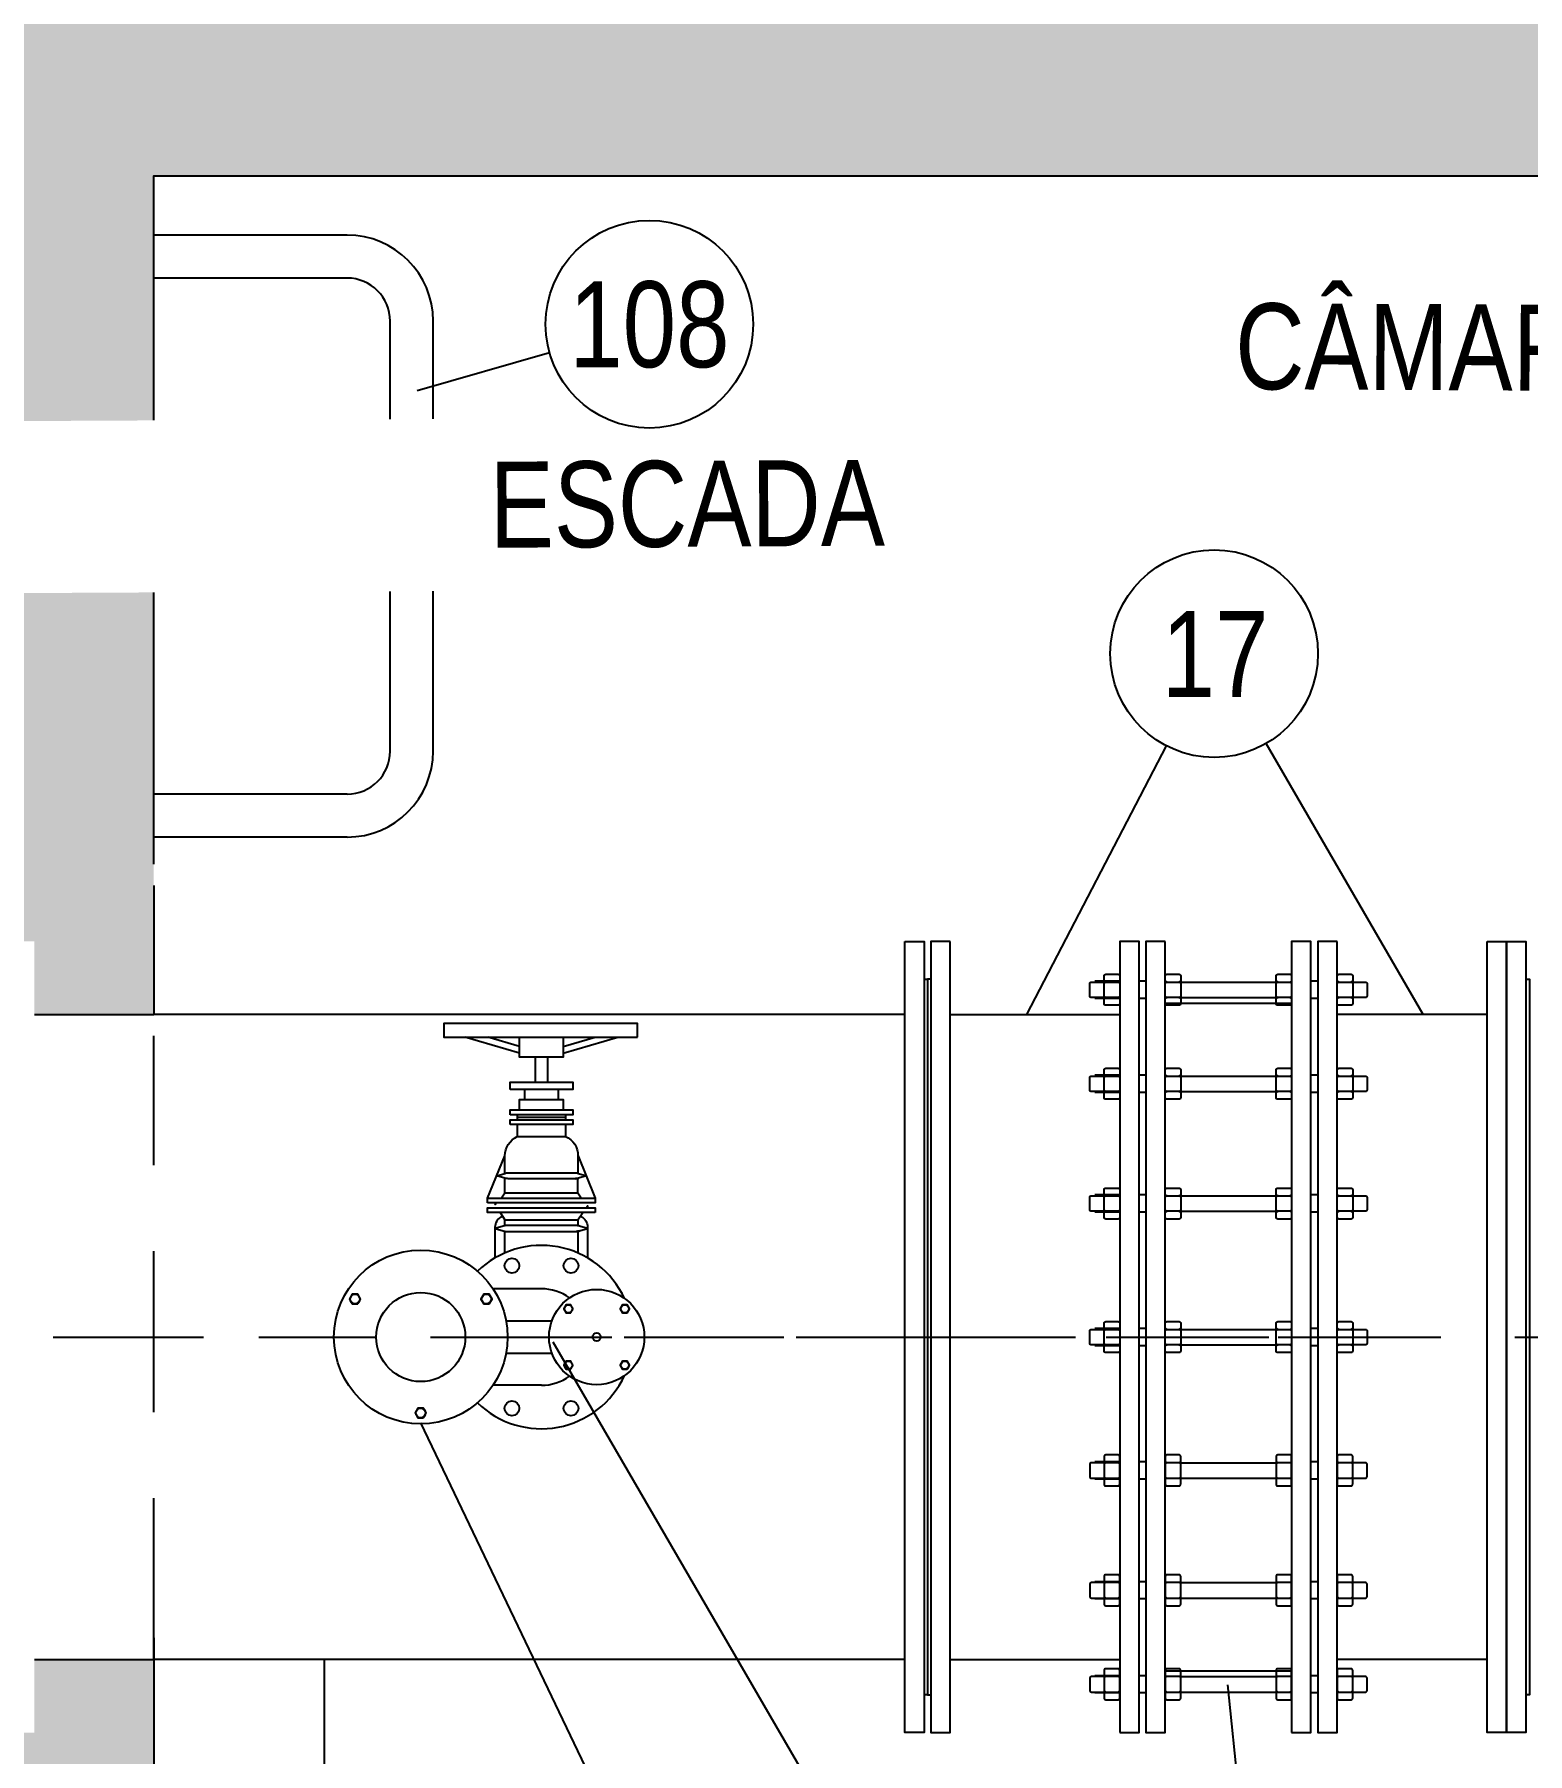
# Model space of a CAD drawing. Header units: feet. Extents: x 0 to 285190, y 0 to 9111369.
# Drawn here: x 285106.299 to 285108.036, y 9111359.68 to 9111361.679 of the extents above; entities that cross this region are included whole.
import ezdxf
from ezdxf.enums import TextEntityAlignment as Align

# ---------------------------------------------------------------- set-up
doc = ezdxf.new("R2010")
doc.units = ezdxf.units.FT
doc.header["$MEASUREMENT"] = 0
doc.linetypes.add('DASHDOT', pattern=[1, 0.5, -0.25, 0, -0.25])
doc.linetypes.add('HIDDEN', pattern=[0.375, 0.25, -0.125])
for name, color, linetype in [('01', 1, 'CONTINUOUS'), ('EIXO', 1, 'DASHDOT'), ('FLANGES', 7, 'CONTINUOUS'), ('H-SA-CONTORNO', 2, 'CONTINUOUS'), ('H-SA-EIXOS', 1, 'DASHDOT'), ('H-SA-ESTRUTURA (CORTE)', 5, 'CONTINUOUS'), ('H-SA-HTC CONCRETO', 253, 'CONTINUOUS'), ('H-SA-TEXTO', 2, 'CONTINUOUS'), ('INDIC', 2, 'CONTINUOUS'), ('Top View-Ferro Fundido - JGS - K7(Esgoto)', 7, 'CONTINUOUS')]:
    doc.layers.add(name, color=color, linetype=linetype)
doc.styles.add('EGC_Arial_2.0mm', font='arial.ttf', dxfattribs={"width": 0.8, "height": 2})

msp = doc.modelspace()

# ---------------------------------------------------------------- hatches: boundary and pattern name
at = {"layer": 'H-SA-HTC CONCRETO'}
h = msp.add_hatch(color=256, dxfattribs=at)
h.dxf.hatch_style = 1
h.paths.add_polyline_path([(285110.2377, 9111360.5393), (285110.0989, 9111360.5393), (285110.0989, 9111360.6243), (285110.0764, 9111360.6243), (285110.0764, 9111360.5393), (285109.9377, 9111360.5393), (285109.9377, 9111361.5143), (285109.0877, 9111361.5143), (285106.4377, 9111361.5143), (285106.4377, 9111360.7143), (285106.4377, 9111360.5393), (285106.2989, 9111360.5393), (285106.2989, 9111360.6243), (285106.2764, 9111360.6243), (285106.2764, 9111360.5393), (285106.1377, 9111360.5393), (285106.1377, 9111361.4143), (285106.0377, 9111361.5143), (285102.2877, 9111361.5143), (285101.9377, 9111361.1643), (285101.2377, 9111361.1643), (285101.2377, 9111362.1643), (285101.9377, 9111362.1643), (285102.2877, 9111361.8143), (285103.2877, 9111361.8143), (285103.2877, 9111361.8125), (285104.0923, 9111361.8125), (285106.0377, 9111361.8143), (285106.1377, 9111361.9143), (285106.1377, 9111362.8392), (285106.2764, 9111362.8392), (285106.2764, 9111362.7542), (285106.2989, 9111362.7542), (285106.2989, 9111362.8392), (285106.4377, 9111362.8392), (285106.4377, 9111361.8143), (285107.2877, 9111361.8143), (285109.0877, 9111361.8143), (285109.9377, 9111361.8143), (285109.9377, 9111362.8392), (285110.0764, 9111362.8392), (285110.0764, 9111362.7542), (285110.0989, 9111362.7542), (285110.0989, 9111362.8392), (285110.2377, 9111362.8392)])
h.paths.add_polyline_path([(285106.2585, 9111358.5143), (285101.2377, 9111358.5143), (285101.2377, 9111359.1643), (285101.9377, 9111359.1643), (285102.2877, 9111358.8143), (285106.0377, 9111358.8143), (285106.1012, 9111358.8778)])
h.paths.add_polyline_path([(285110.2377, 9111358.5143), (285106.2585, 9111358.5143), (285106.1012, 9111358.8778), (285106.1377, 9111358.9143), (285106.1377, 9111359.7893), (285106.2764, 9111359.7893), (285106.2764, 9111359.7043), (285106.2989, 9111359.7043), (285106.2989, 9111359.7893), (285106.4377, 9111359.7893), (285106.4377, 9111358.8143), (285107.2877, 9111358.8143), (285109.0877, 9111358.8143), (285109.9377, 9111358.8143), (285109.9377, 9111359.7893), (285110.0764, 9111359.7893), (285110.0764, 9111359.7043), (285110.0989, 9111359.7043), (285110.0989, 9111359.7893), (285110.2377, 9111359.7893)])
h.paths.add_polyline_path([(285110.2377, 9111363.5892), (285110.0989, 9111363.5892), (285110.0989, 9111363.6742), (285110.0764, 9111363.6742), (285110.0764, 9111363.5892), (285109.9377, 9111363.5892), (285109.9377, 9111364.5143), (285109.0877, 9111364.5143), (285106.4377, 9111364.5143), (285106.4377, 9111363.5892), (285106.2989, 9111363.5892), (285106.2989, 9111363.6742), (285106.2764, 9111363.6742), (285106.2764, 9111363.5892), (285106.1377, 9111363.5892), (285106.1377, 9111364.4143), (285106.0377, 9111364.5143), (285102.2877, 9111364.5143), (285101.9377, 9111364.1643), (285101.2377, 9111364.1643), (285101.2377, 9111365.1143), (285101.9377, 9111365.1143), (285102.2377, 9111364.8143), (285103.2877, 9111364.8143), (285103.2877, 9111364.8125), (285104.0923, 9111364.8125), (285106.0377, 9111364.8143), (285106.1377, 9111364.9143), (285106.1377, 9111365.5393), (285106.2764, 9111365.5393), (285106.2764, 9111365.4543), (285106.2989, 9111365.4543), (285106.2989, 9111365.5393), (285106.4377, 9111365.5393), (285106.4377, 9111364.8143), (285107.2877, 9111364.8143), (285109.0877, 9111364.8143), (285109.9377, 9111364.8143), (285109.9377, 9111365.5393), (285110.0764, 9111365.5393), (285110.0764, 9111365.4543), (285110.0989, 9111365.4543), (285110.0989, 9111365.5393), (285110.2377, 9111365.5393)])
h.paths.add_polyline_path([(285110.2377, 9111365.9893), (285110.0989, 9111365.9893), (285110.0989, 9111366.0743), (285110.0764, 9111366.0743), (285110.0764, 9111365.9893), (285109.9377, 9111365.9893), (285109.9377, 9111366.9143), (285109.0877, 9111366.9143), (285106.4377, 9111366.9143), (285106.4377, 9111365.9893), (285106.4377, 9111365.9893), (285106.2989, 9111365.9893), (285106.2989, 9111366.0745), (285106.2764, 9111366.0745), (285106.2764, 9111365.9893), (285106.1377, 9111365.9893), (285106.1377, 9111366.8143), (285106.0377, 9111366.9143), (285105.9394, 9111366.9143), (285106.0074, 9111367.2143), (285110.2377, 9111367.2143)])
h.paths.add_polyline_path([(285105.9394, 9111366.9143), (285102.2377, 9111366.9143), (285101.9377, 9111366.6143), (285100.9377, 9111366.6143), (285100.9377, 9111366.8143), (285100.7377, 9111366.8143), (285100.7377, 9111366.6643), (285100.6277, 9111366.6643), (285100.6277, 9111366.8143), (285100.4277, 9111366.8143), (285100.4277, 9111366.6143), (285099.7277, 9111366.6143), (285099.7277, 9111367.2143), (285106.0074, 9111367.2143)])
edge = h.paths.add_edge_path()
edge.add_line((285101.2377, 9111361.1643), (285100.9377, 9111361.1643))
edge.add_line((285100.9377, 9111361.1643), (285100.9377, 9111361.3643))
edge.add_line((285100.9377, 9111361.3643), (285100.7377, 9111361.3643))
edge.add_line((285100.7377, 9111361.3643), (285100.7377, 9111361.2143))
edge.add_line((285100.7377, 9111361.2143), (285100.6277, 9111361.2143))
edge.add_line((285100.6277, 9111361.2143), (285100.6277, 9111361.3643))
edge.add_line((285100.6277, 9111361.3643), (285100.4277, 9111361.3643))
edge.add_line((285100.4277, 9111361.3643), (285100.4277, 9111361.2143))
edge.add_line((285100.4277, 9111361.2143), (285099.3277, 9111361.2143))
edge.add_line((285099.3277, 9111361.2143), (285099.0877, 9111361.2143))
edge.add_arc((285099.0877, 9111361.3643), 0.15, 180, 270, ccw=False)
edge.add_line((285098.9377, 9111361.3643), (285098.9377, 9111361.5643))
edge.add_line((285098.9377, 9111361.5643), (285098.9377, 9111361.9643))
edge.add_arc((285099.0877, 9111361.9643), 0.15, 90, 180, ccw=False)
edge.add_line((285099.0877, 9111362.1143), (285099.3277, 9111362.1143))
edge.add_line((285099.3277, 9111362.1143), (285100.4277, 9111362.1143))
edge.add_line((285100.4277, 9111362.1143), (285100.4277, 9111361.9643))
edge.add_line((285100.4277, 9111361.9643), (285100.6277, 9111361.9643))
edge.add_line((285100.6277, 9111361.9643), (285100.6277, 9111362.1143))
edge.add_line((285100.6277, 9111362.1143), (285100.7377, 9111362.1143))
edge.add_line((285100.7377, 9111362.1143), (285100.7377, 9111361.9643))
edge.add_line((285100.7377, 9111361.9643), (285100.9377, 9111361.9643))
edge.add_line((285100.9377, 9111361.9643), (285100.9377, 9111362.1643))
edge.add_line((285100.9377, 9111362.1643), (285101.2377, 9111362.1643))
edge.add_line((285101.2377, 9111362.1643), (285101.2377, 9111361.1643))
h.paths.add_polyline_path([(285101.2377, 9111358.5143), (285100.7761, 9111358.5143), (285100.8174, 9111358.9643), (285100.9377, 9111358.9643), (285100.9377, 9111359.1643), (285101.2377, 9111359.1643)])
h.paths.add_polyline_path([(285100.7761, 9111358.5143), (285100.5202, 9111358.5143), (285100.5535, 9111358.9643), (285100.6277, 9111358.9643), (285100.6277, 9111359.1143), (285100.7377, 9111359.1143), (285100.7377, 9111358.9643), (285100.8174, 9111358.9643)])
h.paths.add_polyline_path([(285100.5202, 9111358.5143), (285096.4377, 9111358.5143), (285091.9781, 9111358.5143), (285097.9518, 9111358.8143), (285098.3018, 9111359.1643), (285099.3277, 9111359.1643), (285100.4277, 9111359.1643), (285100.4277, 9111359.0143), (285100.4277, 9111358.9643), (285100.5535, 9111358.9643)])
edge = h.paths.add_edge_path()
edge.add_line((285100.7377, 9111364.2143), (285100.6277, 9111364.2143))
edge.add_line((285100.6277, 9111364.2143), (285100.6277, 9111364.3643))
edge.add_line((285100.6277, 9111364.3643), (285100.4277, 9111364.3643))
edge.add_line((285100.4277, 9111364.3643), (285100.4277, 9111364.2143))
edge.add_line((285100.4277, 9111364.2143), (285099.3277, 9111364.2143))
edge.add_line((285099.3277, 9111364.2143), (285099.0877, 9111364.2143))
edge.add_arc((285099.0877, 9111364.3643), 0.15, 180, 270, ccw=False)
edge.add_line((285098.9377, 9111364.3643), (285098.9377, 9111364.5643))
edge.add_line((285098.9377, 9111364.5643), (285098.9377, 9111364.6643))
edge.add_line((285098.9377, 9111364.6643), (285098.9377, 9111364.9143))
edge.add_arc((285099.0877, 9111364.9143), 0.15, 90, 180, ccw=False)
edge.add_line((285099.0877, 9111365.0643), (285099.3277, 9111365.0643))
edge.add_line((285099.3277, 9111365.0643), (285100.4277, 9111365.0643))
edge.add_line((285100.4277, 9111365.0643), (285100.4277, 9111364.9143))
edge.add_line((285100.4277, 9111364.9143), (285100.6277, 9111364.9143))
edge.add_line((285100.6277, 9111364.9143), (285100.6277, 9111365.0643))
edge.add_line((285100.6277, 9111365.0643), (285100.7377, 9111365.0643))
edge.add_line((285100.7377, 9111365.0643), (285100.7377, 9111364.9143))
edge.add_line((285100.7377, 9111364.9143), (285100.9377, 9111364.9143))
edge.add_line((285100.9377, 9111364.9143), (285100.9377, 9111365.1143))
edge.add_line((285100.9377, 9111365.1143), (285101.2377, 9111365.1143))
edge.add_line((285101.2377, 9111365.1143), (285101.2377, 9111364.1643))
edge.add_line((285101.2377, 9111364.1643), (285100.9377, 9111364.1643))
edge.add_line((285100.9377, 9111364.1643), (285100.9377, 9111364.3643))
edge.add_line((285100.9377, 9111364.3643), (285100.7377, 9111364.3643))
edge.add_line((285100.7377, 9111364.3643), (285100.7377, 9111364.2143))

# ---------------------------------------------------------------- linework, layer by layer
at = {"layer": '01', "color": 1}
for p, q in [((285106.8633, 9111360.4943), (285106.7996, 9111360.5131)), ((285106.8633, 9111360.5021), (285106.8262, 9111360.5131)), ((285106.8689, 9111360.4523), (285106.8689, 9111360.4403)), ((285106.8886, 9111360.2204), (285106.8322, 9111360.2204)), ((285106.8886, 9111360.1082), (285106.8322, 9111360.1082))]:
    msp.add_line(p, q, dxfattribs=at)
at = {"layer": '01', "color": 1, "ltscale": 0.2}
for p, q in [((285106.9139, 9111360.5021), (285106.9511, 9111360.5131)), ((285106.9139, 9111360.4943), (285106.9777, 9111360.5131)), ((285106.8813, 9111360.4899), (285106.8813, 9111360.4607)), ((285106.8959, 9111360.4899), (285106.8959, 9111360.4607)), ((285106.9083, 9111360.4523), (285106.9083, 9111360.4403)), ((285106.8605, 9111360.4227), (285106.8605, 9111360.417)), ((285106.8605, 9111360.4199), (285106.9167, 9111360.4199)), ((285106.8605, 9111360.4114), (285106.8605, 9111360.3974)), ((285106.9167, 9111360.4227), (285106.9167, 9111360.417)), ((285106.9167, 9111360.4114), (285106.9167, 9111360.3974)), ((285106.8259, 9111360.3259), (285106.8462, 9111360.3749)), ((285106.9311, 9111360.3758), (285106.9513, 9111360.3259)), ((285106.8462, 9111360.3315), (285106.8462, 9111360.3489)), ((285106.9311, 9111360.3315), (285106.9311, 9111360.3489)), ((285106.8427, 9111360.3045), (285106.8433, 9111360.3048)), ((285106.8462, 9111360.2937), (285106.8462, 9111360.3006)), ((285106.9311, 9111360.3006), (285106.9311, 9111360.2937)), ((285106.9339, 9111360.3048), (285106.9346, 9111360.3045)), ((285106.8475, 9111360.183), (285106.9007, 9111360.183)), ((285106.8475, 9111360.1456), (285106.9007, 9111360.1456))]:
    msp.add_line(p, q, dxfattribs=at)
for points in [[(285107.0002, 9111360.5131), (285107.0002, 9111360.5288), (285106.7752, 9111360.5288), (285106.7752, 9111360.5131)], [(285106.8521, 9111360.4523), (285106.8521, 9111360.4607), (285106.9252, 9111360.4607), (285106.9252, 9111360.4523)], [(285106.8521, 9111360.4227), (285106.8521, 9111360.4283), (285106.9252, 9111360.4283), (285106.9252, 9111360.4227)], [(285106.8521, 9111360.4114), (285106.8521, 9111360.417), (285106.9252, 9111360.417), (285106.9252, 9111360.4114)], [(285106.8259, 9111360.3203), (285106.8259, 9111360.3259), (285106.9513, 9111360.3259), (285106.9513, 9111360.3203)], [(285106.9513, 9111360.309), (285106.8259, 9111360.309), (285106.8259, 9111360.3147), (285106.9513, 9111360.3147)]]:
    msp.add_lwpolyline(points, close=True, dxfattribs=at)
for points in [[(285106.9139, 9111360.5131), (285106.9139, 9111360.4899), (285106.8633, 9111360.4899), (285106.8633, 9111360.5131)], [(285106.8633, 9111360.4283), (285106.8633, 9111360.4403), (285106.9139, 9111360.4403), (285106.9139, 9111360.4283)], [(285106.9348, 9111360.3259), (285106.9311, 9111360.3315), (285106.8462, 9111360.3315), (285106.8424, 9111360.3259)], [(285106.8405, 9111360.309), (285106.8462, 9111360.3006), (285106.9311, 9111360.3006), (285106.9367, 9111360.309)], [(285106.8462, 9111360.2621), (285106.8462, 9111360.2873)], [(285106.9311, 9111360.2873), (285106.9311, 9111360.2621)]]:
    msp.add_lwpolyline(points, dxfattribs=at)
for points in [[(285106.8462, 9111360.3547), (285106.8462, 9111360.3749, -0.292862), (285106.8605, 9111360.3974), (285106.9167, 9111360.3974, -0.313643), (285106.9311, 9111360.3749), (285106.9311, 9111360.3547)], [(285106.9275, 9111360.3484), (285106.8499, 9111360.3484, -0.072993), (285106.8459, 9111360.349), (285106.8366, 9111360.3518), (285106.8459, 9111360.3546, -0.072993), (285106.8499, 9111360.3552), (285106.9275, 9111360.3552, -0.072993), (285106.9316, 9111360.3546), (285106.9409, 9111360.3518), (285106.9316, 9111360.349, -0.072993), (285106.9275, 9111360.3484, 0.072993), (285106.9316, 9111360.349)], [(285106.8349, 9111360.2564), (285106.8349, 9111360.2919, -0.284079), (285106.8427, 9111360.3045)], [(285106.9331, 9111360.2877), (285106.9423, 9111360.2905), (285106.9331, 9111360.2933, 0.072993), (285106.929, 9111360.2939), (285106.8482, 9111360.2939, 0.072993), (285106.8442, 9111360.2933), (285106.8349, 9111360.2905), (285106.8442, 9111360.2877, 0.072993), (285106.8482, 9111360.2871), (285106.929, 9111360.2871, 0.072993), (285106.9331, 9111360.2877, -0.072993), (285106.929, 9111360.2871)], [(285106.9346, 9111360.3045, -0.284079), (285106.9423, 9111360.2919), (285106.9423, 9111360.2564)]]:
    msp.add_lwpolyline(points, format="xyb", dxfattribs=at)
at = {"layer": '01', "color": 1}
for points in [[(285106.8279, 9111360.2028), (285106.8312, 9111360.2084), (285106.8279, 9111360.214), (285106.8215, 9111360.214), (285106.8182, 9111360.2084), (285106.8215, 9111360.2028)], [(285106.9227, 9111360.1925), (285106.9253, 9111360.1971), (285106.9227, 9111360.2018), (285106.9174, 9111360.2018), (285106.9147, 9111360.1971), (285106.9174, 9111360.1925)], [(285106.9884, 9111360.1925), (285106.991, 9111360.1971), (285106.9884, 9111360.2018), (285106.983, 9111360.2018), (285106.9804, 9111360.1971), (285106.983, 9111360.1925)], [(285106.9227, 9111360.1268), (285106.9253, 9111360.1315), (285106.9227, 9111360.1361), (285106.9174, 9111360.1361), (285106.9147, 9111360.1315), (285106.9174, 9111360.1268)], [(285106.9884, 9111360.1268), (285106.991, 9111360.1315), (285106.9884, 9111360.1361), (285106.983, 9111360.1361), (285106.9804, 9111360.1315), (285106.983, 9111360.1268)], [(285106.7515, 9111360.0704), (285106.7547, 9111360.076), (285106.7515, 9111360.0817), (285106.745, 9111360.0817), (285106.7418, 9111360.076), (285106.745, 9111360.0704)]]:
    msp.add_lwpolyline(points, close=True, dxfattribs=at)
for centre, radius in [((285106.8543, 9111360.2472), 0.0086), ((285106.923, 9111360.2472), 0.0086), ((285106.8247, 9111360.2084), 0.00561), ((285106.92, 9111360.1971), 0.00461), ((285106.9857, 9111360.1971), 0.00461), ((285106.9529, 9111360.1643), 0.00489), ((285106.92, 9111360.1315), 0.00461), ((285106.9857, 9111360.1315), 0.00461), ((285106.8543, 9111360.0814), 0.0086), ((285106.923, 9111360.0814), 0.0086), ((285106.7483, 9111360.076), 0.00561)]:
    msp.add_circle(centre, radius, dxfattribs=at)
for centre, radius, start, end in [((285106.8405, 9111360.3175), 0.00562, 150, 210), ((285106.8886, 9111360.1643), 0.0561, 54.2977, 90), ((285106.8886, 9111360.1643), 0.1066, 225.7973, 335.1096), ((285106.8886, 9111360.1643), 0.0561, 270, 305.7023)]:
    msp.add_arc(centre, radius, start, end, dxfattribs=at)
at = {"layer": '01', "color": 1, "ltscale": 0.2}
for centre, radius, start, end in [((285106.9367, 9111360.3175), 0.00562, 330, 30), ((285106.8886, 9111360.1643), 0.1066, 24.8904, 134.2027)]:
    msp.add_arc(centre, radius, start, end, dxfattribs=at)
at = {"layer": 'EIXO', "ltscale": 0.35}
msp.add_line((285104.4206, 9111360.1643), (285115.0913, 9111360.1639), dxfattribs=at)
at = {"layer": 'FLANGES', "color": 2}
for centre, radius in [((285106.7483, 9111360.1643), 0.101), ((285106.7483, 9111360.1643), 0.0518), ((285106.9529, 9111360.1643), 0.0554)]:
    msp.add_circle(centre, radius, dxfattribs=at)
at = {"layer": 'H-SA-CONTORNO', "color": 1, "linetype": 'HIDDEN', "ltscale": 0.75}
msp.add_line((285106.4377, 9111359.7893), (285106.4377, 9111360.5144), dxfattribs=at)
at = {"layer": 'H-SA-EIXOS', "ltscale": 0.25}
msp.add_lwpolyline([(285083.4939, 9111362.5819), (285097.4098, 9111362.5819), (285097.4098, 9111360.1643), (285115.0941, 9111360.1639)], dxfattribs=at)
at = {"layer": 'H-SA-ESTRUTURA (CORTE)'}
for p, q in [((285106.4377, 9111360.6892), (285106.4377, 9111360.5393)), ((285106.4377, 9111359.8144), (285106.4377, 9111358.8143))]:
    msp.add_line(p, q, dxfattribs=at)
msp.add_lwpolyline([(285106.4377, 9111360.7143), (285106.4377, 9111361.5143), (285109.0877, 9111361.5143)], dxfattribs=at)
at = {"layer": 'INDIC', "color": 1, "linetype": 'Continuous'}
for p, q in [((285106.8981, 9111361.3086), (285106.744, 9111361.2645)), ((285107.6153, 9111360.8518), (285107.4527, 9111360.5393)), ((285107.914, 9111360.5393), (285107.7315, 9111360.8544)), ((285107.2547, 9111359.5517), (285106.9022, 9111360.1583)), ((285106.9443, 9111359.6555), (285106.7483, 9111360.0646)), ((285106.6363, 9111359.4), (285106.6363, 9111359.7893)), ((285107.7165, 9111359.4788), (285107.6868, 9111359.7599))]:
    msp.add_line(p, q, dxfattribs=at)
at = {"layer": 'Top View-Ferro Fundido - JGS - K7(Esgoto)', "color": 1, "linetype": 'ByBlock', "lineweight": -2}
for p, q in [((285106.6627, 9111361.4456), (285106.4377, 9111361.4456)), ((285106.6627, 9111361.3956), (285106.4377, 9111361.3956)), ((285106.7127, 9111360.8456), (285106.7127, 9111361.3456)), ((285106.7627, 9111360.8456), (285106.7627, 9111361.3456)), ((285106.6627, 9111360.7956), (285106.4377, 9111360.7956)), ((285106.6627, 9111360.7456), (285106.4377, 9111360.7456)), ((285107.5612, 9111360.5781), (285107.5322, 9111360.5781)), ((285107.545, 9111360.5771), (285107.5594, 9111360.5771)), ((285107.5917, 9111360.5781), (285107.5837, 9111360.5781)), ((285107.616, 9111360.5771), (285107.6304, 9111360.5771)), ((285107.6322, 9111360.5771), (285107.7432, 9111360.5771)), ((285107.745, 9111360.5771), (285107.7594, 9111360.5771)), ((285107.7917, 9111360.5781), (285107.7837, 9111360.5781)), ((285107.816, 9111360.5771), (285107.8304, 9111360.5771)), ((285107.5612, 9111360.5581), (285107.5322, 9111360.5581)), ((285107.5594, 9111360.5591), (285107.545, 9111360.5591)), ((285107.5917, 9111360.5581), (285107.5837, 9111360.5581)), ((285107.6142, 9111360.5524), (285107.7612, 9111360.5524)), ((285107.6304, 9111360.5591), (285107.616, 9111360.5591)), ((285107.6322, 9111360.5591), (285107.7432, 9111360.5591)), ((285107.7594, 9111360.5591), (285107.745, 9111360.5591)), ((285107.7917, 9111360.5581), (285107.7837, 9111360.5581)), ((285107.8304, 9111360.5591), (285107.816, 9111360.5591)), ((285106.2989, 9111360.5393), (285106.4377, 9111360.5393)), ((285106.9252, 9111360.5393), (285106.4377, 9111360.5393)), ((285107.3112, 9111360.5393), (285106.9252, 9111360.5393)), ((285107.3642, 9111360.5393), (285107.5612, 9111360.5393)), ((285107.9887, 9111360.5393), (285107.8142, 9111360.5393)), ((285107.5612, 9111360.4688), (285107.5322, 9111360.4688)), ((285107.545, 9111360.4678), (285107.5594, 9111360.4678)), ((285107.5917, 9111360.4688), (285107.5837, 9111360.4688)), ((285107.616, 9111360.4678), (285107.6304, 9111360.4678)), ((285107.6322, 9111360.4678), (285107.7432, 9111360.4678)), ((285107.745, 9111360.4678), (285107.7594, 9111360.4678)), ((285107.7917, 9111360.4688), (285107.7837, 9111360.4688)), ((285107.816, 9111360.4678), (285107.8304, 9111360.4678)), ((285107.5612, 9111360.4488), (285107.5322, 9111360.4488)), ((285107.5594, 9111360.4498), (285107.545, 9111360.4498)), ((285107.5917, 9111360.4488), (285107.5837, 9111360.4488)), ((285107.6304, 9111360.4498), (285107.616, 9111360.4498)), ((285107.6322, 9111360.4498), (285107.7432, 9111360.4498)), ((285107.7594, 9111360.4498), (285107.745, 9111360.4498)), ((285107.7917, 9111360.4488), (285107.7837, 9111360.4488)), ((285107.8304, 9111360.4498), (285107.816, 9111360.4498)), ((285107.5612, 9111360.3295), (285107.5322, 9111360.3295)), ((285107.545, 9111360.3285), (285107.5594, 9111360.3285)), ((285107.5917, 9111360.3295), (285107.5837, 9111360.3295)), ((285107.616, 9111360.3285), (285107.6304, 9111360.3285)), ((285107.6322, 9111360.3285), (285107.7432, 9111360.3285)), ((285107.745, 9111360.3285), (285107.7594, 9111360.3285)), ((285107.7917, 9111360.3295), (285107.7837, 9111360.3295)), ((285107.816, 9111360.3285), (285107.8304, 9111360.3285)), ((285107.5612, 9111360.3095), (285107.5322, 9111360.3095)), ((285107.5594, 9111360.3105), (285107.545, 9111360.3105)), ((285107.5917, 9111360.3095), (285107.5837, 9111360.3095)), ((285107.6304, 9111360.3105), (285107.616, 9111360.3105)), ((285107.6322, 9111360.3105), (285107.7432, 9111360.3105)), ((285107.7594, 9111360.3105), (285107.745, 9111360.3105)), ((285107.7917, 9111360.3095), (285107.7837, 9111360.3095)), ((285107.8304, 9111360.3105), (285107.816, 9111360.3105)), ((285107.5612, 9111360.1742), (285107.5322, 9111360.1742)), ((285107.545, 9111360.1732), (285107.5594, 9111360.1732)), ((285107.5917, 9111360.1742), (285107.5837, 9111360.1742)), ((285107.616, 9111360.1732), (285107.6304, 9111360.1732)), ((285107.6322, 9111360.1732), (285107.7432, 9111360.1732)), ((285107.745, 9111360.1732), (285107.7594, 9111360.1732)), ((285107.7917, 9111360.1742), (285107.7837, 9111360.1742)), ((285107.816, 9111360.1732), (285107.8304, 9111360.1732)), ((285107.5612, 9111360.1542), (285107.5322, 9111360.1542)), ((285107.5594, 9111360.1552), (285107.545, 9111360.1552)), ((285107.5917, 9111360.1542), (285107.5837, 9111360.1542)), ((285107.6304, 9111360.1552), (285107.616, 9111360.1552)), ((285107.6322, 9111360.1552), (285107.7432, 9111360.1552)), ((285107.7594, 9111360.1552), (285107.745, 9111360.1552)), ((285107.7917, 9111360.1542), (285107.7837, 9111360.1542)), ((285107.8304, 9111360.1552), (285107.816, 9111360.1552)), ((285107.5612, 9111360.0192), (285107.5322, 9111360.0192)), ((285107.5594, 9111360.0182), (285107.545, 9111360.0182)), ((285107.5917, 9111360.0192), (285107.5837, 9111360.0192)), ((285107.6304, 9111360.0182), (285107.616, 9111360.0182)), ((285107.6322, 9111360.0182), (285107.7432, 9111360.0182)), ((285107.7594, 9111360.0182), (285107.745, 9111360.0182)), ((285107.7917, 9111360.0192), (285107.7837, 9111360.0192)), ((285107.8304, 9111360.0182), (285107.816, 9111360.0182)), ((285107.5612, 9111359.9992), (285107.5322, 9111359.9992)), ((285107.545, 9111360.0002), (285107.5594, 9111360.0002)), ((285107.5917, 9111359.9992), (285107.5837, 9111359.9992)), ((285107.616, 9111360.0002), (285107.6304, 9111360.0002)), ((285107.6322, 9111360.0002), (285107.7432, 9111360.0002)), ((285107.745, 9111360.0002), (285107.7594, 9111360.0002)), ((285107.7917, 9111359.9992), (285107.7837, 9111359.9992)), ((285107.816, 9111360.0002), (285107.8304, 9111360.0002)), ((285107.5612, 9111359.8798), (285107.5322, 9111359.8798)), ((285107.5594, 9111359.8788), (285107.545, 9111359.8788)), ((285107.5917, 9111359.8798), (285107.5837, 9111359.8798)), ((285107.6304, 9111359.8788), (285107.616, 9111359.8788)), ((285107.6322, 9111359.8788), (285107.7432, 9111359.8788)), ((285107.7594, 9111359.8788), (285107.745, 9111359.8788)), ((285107.7917, 9111359.8798), (285107.7837, 9111359.8798)), ((285107.8304, 9111359.8788), (285107.816, 9111359.8788)), ((285107.5612, 9111359.8598), (285107.5322, 9111359.8598)), ((285107.545, 9111359.8608), (285107.5594, 9111359.8608)), ((285107.5917, 9111359.8598), (285107.5837, 9111359.8598)), ((285107.616, 9111359.8608), (285107.6304, 9111359.8608)), ((285107.6322, 9111359.8608), (285107.7432, 9111359.8608)), ((285107.745, 9111359.8608), (285107.7594, 9111359.8608)), ((285107.7917, 9111359.8598), (285107.7837, 9111359.8598)), ((285107.816, 9111359.8608), (285107.8304, 9111359.8608)), ((285106.2989, 9111359.7893), (285106.4377, 9111359.7893)), ((285107.3112, 9111359.7893), (285106.4377, 9111359.7893)), ((285107.3642, 9111359.7893), (285107.5612, 9111359.7893)), ((285107.9887, 9111359.7893), (285107.8142, 9111359.7893)), ((285107.5612, 9111359.7705), (285107.5322, 9111359.7705)), ((285107.5594, 9111359.7695), (285107.545, 9111359.7695)), ((285107.5917, 9111359.7705), (285107.5837, 9111359.7705)), ((285107.6142, 9111359.7762), (285107.7612, 9111359.7762)), ((285107.6304, 9111359.7695), (285107.616, 9111359.7695)), ((285107.6322, 9111359.7695), (285107.7432, 9111359.7695)), ((285107.7594, 9111359.7695), (285107.745, 9111359.7695)), ((285107.7917, 9111359.7705), (285107.7837, 9111359.7705)), ((285107.8304, 9111359.7695), (285107.816, 9111359.7695)), ((285107.5612, 9111359.7505), (285107.5322, 9111359.7505)), ((285107.545, 9111359.7515), (285107.5594, 9111359.7515)), ((285107.5917, 9111359.7505), (285107.5837, 9111359.7505)), ((285107.616, 9111359.7515), (285107.6304, 9111359.7515)), ((285107.6322, 9111359.7515), (285107.7432, 9111359.7515)), ((285107.745, 9111359.7515), (285107.7594, 9111359.7515)), ((285107.7917, 9111359.7505), (285107.7837, 9111359.7505)), ((285107.816, 9111359.7515), (285107.8304, 9111359.7515))]:
    msp.add_line(p, q, dxfattribs=at)
for points in [[(285107.3112, 9111360.6243), (285107.3337, 9111360.6243), (285107.3337, 9111359.7043), (285107.3112, 9111359.7043)], [(285107.3642, 9111360.6243), (285107.3417, 9111360.6243), (285107.3417, 9111359.7043), (285107.3642, 9111359.7043)], [(285107.5612, 9111359.7043), (285107.5837, 9111359.7043), (285107.5837, 9111360.6243), (285107.5612, 9111360.6243)], [(285107.6142, 9111360.6243), (285107.5917, 9111360.6243), (285107.5917, 9111359.7043), (285107.6142, 9111359.7043)], [(285107.7612, 9111359.7043), (285107.7837, 9111359.7043), (285107.7837, 9111360.6243), (285107.7612, 9111360.6243)], [(285107.8142, 9111360.6243), (285107.7917, 9111360.6243), (285107.7917, 9111359.7043), (285107.8142, 9111359.7043)], [(285107.9887, 9111360.6243), (285108.0112, 9111360.6243), (285108.0112, 9111359.7043), (285107.9887, 9111359.7043)], [(285108.0112, 9111360.6243), (285108.0337, 9111360.6243), (285108.0337, 9111359.7043), (285108.0112, 9111359.7043)], [(285106.6751, 9111360.2028), (285106.6783, 9111360.2084), (285106.6751, 9111360.214), (285106.6686, 9111360.214), (285106.6654, 9111360.2084), (285106.6686, 9111360.2028)]]:
    msp.add_lwpolyline(points, close=True, dxfattribs=at)
for points in [[(285107.5612, 9111360.5519, -0.414214), (285107.5594, 9111360.5501), (285107.545, 9111360.5501, -0.414214), (285107.5432, 9111360.5519), (285107.5432, 9111360.5843, -0.414214), (285107.545, 9111360.5861), (285107.5594, 9111360.5861, -0.414214), (285107.5612, 9111360.5843)], [(285107.6322, 9111360.5519, -0.414214), (285107.6304, 9111360.5501), (285107.616, 9111360.5501, -0.414214), (285107.6142, 9111360.5519), (285107.6142, 9111360.5843, -0.414214), (285107.616, 9111360.5861), (285107.6304, 9111360.5861, -0.414214), (285107.6322, 9111360.5843)], [(285107.7612, 9111360.5519, -0.414214), (285107.7594, 9111360.5501), (285107.745, 9111360.5501, -0.414214), (285107.7432, 9111360.5519), (285107.7432, 9111360.5843, -0.414214), (285107.745, 9111360.5861), (285107.7594, 9111360.5861, -0.414214), (285107.7612, 9111360.5843)], [(285107.8142, 9111360.5843, -0.414214), (285107.816, 9111360.5861), (285107.8304, 9111360.5861, -0.414214), (285107.8322, 9111360.5843), (285107.8322, 9111360.5519, -0.414214), (285107.8304, 9111360.5501), (285107.816, 9111360.5501, -0.414214), (285107.8142, 9111360.5519)], [(285107.5612, 9111360.4426, -0.414214), (285107.5594, 9111360.4408), (285107.545, 9111360.4408, -0.414214), (285107.5432, 9111360.4426), (285107.5432, 9111360.475, -0.414214), (285107.545, 9111360.4768), (285107.5594, 9111360.4768, -0.414214), (285107.5612, 9111360.475)], [(285107.6322, 9111360.4426, -0.414214), (285107.6304, 9111360.4408), (285107.616, 9111360.4408, -0.414214), (285107.6142, 9111360.4426), (285107.6142, 9111360.475, -0.414214), (285107.616, 9111360.4768), (285107.6304, 9111360.4768, -0.414214), (285107.6322, 9111360.475)], [(285107.7612, 9111360.4426, -0.414214), (285107.7594, 9111360.4408), (285107.745, 9111360.4408, -0.414214), (285107.7432, 9111360.4426), (285107.7432, 9111360.475, -0.414214), (285107.745, 9111360.4768), (285107.7594, 9111360.4768, -0.414214), (285107.7612, 9111360.475)], [(285107.8142, 9111360.475, -0.414214), (285107.816, 9111360.4768), (285107.8304, 9111360.4768, -0.414214), (285107.8322, 9111360.475), (285107.8322, 9111360.4426, -0.414214), (285107.8304, 9111360.4408), (285107.816, 9111360.4408, -0.414214), (285107.8142, 9111360.4426)], [(285107.5612, 9111360.3033, -0.414214), (285107.5594, 9111360.3015), (285107.545, 9111360.3015, -0.414214), (285107.5432, 9111360.3033), (285107.5432, 9111360.3357, -0.414214), (285107.545, 9111360.3375), (285107.5594, 9111360.3375, -0.414214), (285107.5612, 9111360.3357)], [(285107.6322, 9111360.3033, -0.414214), (285107.6304, 9111360.3015), (285107.616, 9111360.3015, -0.414214), (285107.6142, 9111360.3033), (285107.6142, 9111360.3357, -0.414214), (285107.616, 9111360.3375), (285107.6304, 9111360.3375, -0.414214), (285107.6322, 9111360.3357)], [(285107.7612, 9111360.3033, -0.414214), (285107.7594, 9111360.3015), (285107.745, 9111360.3015, -0.414214), (285107.7432, 9111360.3033), (285107.7432, 9111360.3357, -0.414214), (285107.745, 9111360.3375), (285107.7594, 9111360.3375, -0.414214), (285107.7612, 9111360.3357)], [(285107.8142, 9111360.3357, -0.414214), (285107.816, 9111360.3375), (285107.8304, 9111360.3375, -0.414214), (285107.8322, 9111360.3357), (285107.8322, 9111360.3033, -0.414214), (285107.8304, 9111360.3015), (285107.816, 9111360.3015, -0.414214), (285107.8142, 9111360.3033)], [(285107.5612, 9111360.148, -0.414214), (285107.5594, 9111360.1462), (285107.545, 9111360.1462, -0.414214), (285107.5432, 9111360.148), (285107.5432, 9111360.1804, -0.414214), (285107.545, 9111360.1822), (285107.5594, 9111360.1822, -0.414214), (285107.5612, 9111360.1804)], [(285107.6322, 9111360.148, -0.414214), (285107.6304, 9111360.1462), (285107.616, 9111360.1462, -0.414214), (285107.6142, 9111360.148), (285107.6142, 9111360.1804, -0.414214), (285107.616, 9111360.1822), (285107.6304, 9111360.1822, -0.414214), (285107.6322, 9111360.1804)], [(285107.7612, 9111360.148, -0.414214), (285107.7594, 9111360.1462), (285107.745, 9111360.1462, -0.414214), (285107.7432, 9111360.148), (285107.7432, 9111360.1804, -0.414214), (285107.745, 9111360.1822), (285107.7594, 9111360.1822, -0.414214), (285107.7612, 9111360.1804)], [(285107.8142, 9111360.1804, -0.414214), (285107.816, 9111360.1822), (285107.8304, 9111360.1822, -0.414214), (285107.8322, 9111360.1804), (285107.8322, 9111360.148, -0.414214), (285107.8304, 9111360.1462), (285107.816, 9111360.1462, -0.414214), (285107.8142, 9111360.148)], [(285107.5612, 9111360.0254, 0.414214), (285107.5594, 9111360.0272), (285107.545, 9111360.0272, 0.414214), (285107.5432, 9111360.0254), (285107.5432, 9111359.993, 0.414214), (285107.545, 9111359.9912), (285107.5594, 9111359.9912, 0.414214), (285107.5612, 9111359.993)], [(285107.6322, 9111360.0254, 0.414214), (285107.6304, 9111360.0272), (285107.616, 9111360.0272, 0.414214), (285107.6142, 9111360.0254), (285107.6142, 9111359.993, 0.414214), (285107.616, 9111359.9912), (285107.6304, 9111359.9912, 0.414214), (285107.6322, 9111359.993)], [(285107.7612, 9111360.0254, 0.414214), (285107.7594, 9111360.0272), (285107.745, 9111360.0272, 0.414214), (285107.7432, 9111360.0254), (285107.7432, 9111359.993, 0.414214), (285107.745, 9111359.9912), (285107.7594, 9111359.9912, 0.414214), (285107.7612, 9111359.993)], [(285107.8142, 9111359.993, 0.414214), (285107.816, 9111359.9912), (285107.8304, 9111359.9912, 0.414214), (285107.8322, 9111359.993), (285107.8322, 9111360.0254, 0.414214), (285107.8304, 9111360.0272), (285107.816, 9111360.0272, 0.414214), (285107.8142, 9111360.0254)], [(285107.5612, 9111359.886, 0.414214), (285107.5594, 9111359.8878), (285107.545, 9111359.8878, 0.414214), (285107.5432, 9111359.886), (285107.5432, 9111359.8536, 0.414214), (285107.545, 9111359.8518), (285107.5594, 9111359.8518, 0.414214), (285107.5612, 9111359.8536)], [(285107.6322, 9111359.886, 0.414214), (285107.6304, 9111359.8878), (285107.616, 9111359.8878, 0.414214), (285107.6142, 9111359.886), (285107.6142, 9111359.8536, 0.414214), (285107.616, 9111359.8518), (285107.6304, 9111359.8518, 0.414214), (285107.6322, 9111359.8536)], [(285107.7612, 9111359.886, 0.414214), (285107.7594, 9111359.8878), (285107.745, 9111359.8878, 0.414214), (285107.7432, 9111359.886), (285107.7432, 9111359.8536, 0.414214), (285107.745, 9111359.8518), (285107.7594, 9111359.8518, 0.414214), (285107.7612, 9111359.8536)], [(285107.8142, 9111359.8536, 0.414214), (285107.816, 9111359.8518), (285107.8304, 9111359.8518, 0.414214), (285107.8322, 9111359.8536), (285107.8322, 9111359.886, 0.414214), (285107.8304, 9111359.8878), (285107.816, 9111359.8878, 0.414214), (285107.8142, 9111359.886)], [(285107.5612, 9111359.7767, 0.414214), (285107.5594, 9111359.7785), (285107.545, 9111359.7785, 0.414214), (285107.5432, 9111359.7767), (285107.5432, 9111359.7443, 0.414214), (285107.545, 9111359.7425), (285107.5594, 9111359.7425, 0.414214), (285107.5612, 9111359.7443)], [(285107.6322, 9111359.7767, 0.414214), (285107.6304, 9111359.7785), (285107.616, 9111359.7785, 0.414214), (285107.6142, 9111359.7767), (285107.6142, 9111359.7443, 0.414214), (285107.616, 9111359.7425), (285107.6304, 9111359.7425, 0.414214), (285107.6322, 9111359.7443)], [(285107.7612, 9111359.7767, 0.414214), (285107.7594, 9111359.7785), (285107.745, 9111359.7785, 0.414214), (285107.7432, 9111359.7767), (285107.7432, 9111359.7443, 0.414214), (285107.745, 9111359.7425), (285107.7594, 9111359.7425, 0.414214), (285107.7612, 9111359.7443)], [(285107.8142, 9111359.7443, 0.414214), (285107.816, 9111359.7425), (285107.8304, 9111359.7425, 0.414214), (285107.8322, 9111359.7443), (285107.8322, 9111359.7767, 0.414214), (285107.8304, 9111359.7785), (285107.816, 9111359.7785, 0.414214), (285107.8142, 9111359.7767)]]:
    msp.add_lwpolyline(points, format="xyb", close=True, dxfattribs=at)
for points in [[(285107.3337, 9111360.5803), (285107.3377, 9111360.5803), (285107.3377, 9111359.7483), (285107.3337, 9111359.7483)], [(285107.3417, 9111360.5803), (285107.3377, 9111360.5803), (285107.3377, 9111359.7483), (285107.3417, 9111359.7483)], [(285107.5432, 9111360.5762), (285107.545, 9111360.5771), (285107.5432, 9111360.578)], [(285107.5612, 9111360.578), (285107.5594, 9111360.5771), (285107.5612, 9111360.5762)], [(285107.6142, 9111360.5762), (285107.616, 9111360.5771), (285107.6142, 9111360.578)], [(285107.6322, 9111360.578), (285107.6304, 9111360.5771), (285107.6322, 9111360.5762)], [(285107.7432, 9111360.5762), (285107.745, 9111360.5771), (285107.7432, 9111360.578)], [(285107.7612, 9111360.578), (285107.7594, 9111360.5771), (285107.7612, 9111360.5762)], [(285107.8142, 9111360.5762), (285107.816, 9111360.5771), (285107.8142, 9111360.578)], [(285107.8322, 9111360.578), (285107.8304, 9111360.5771), (285107.8322, 9111360.5762)], [(285108.0337, 9111360.5803), (285108.0377, 9111360.5803), (285108.0377, 9111359.7483), (285108.0337, 9111359.7483)], [(285107.5432, 9111360.5582), (285107.545, 9111360.5591), (285107.5432, 9111360.56)], [(285107.5612, 9111360.56), (285107.5594, 9111360.5591), (285107.5612, 9111360.5582)], [(285107.6142, 9111360.5582), (285107.616, 9111360.5591), (285107.6142, 9111360.56)], [(285107.6322, 9111360.56), (285107.6304, 9111360.5591), (285107.6322, 9111360.5582)], [(285107.7432, 9111360.5582), (285107.745, 9111360.5591), (285107.7432, 9111360.56)], [(285107.7612, 9111360.56), (285107.7594, 9111360.5591), (285107.7612, 9111360.5582)], [(285107.8142, 9111360.5582), (285107.816, 9111360.5591), (285107.8142, 9111360.56)], [(285107.8322, 9111360.56), (285107.8304, 9111360.5591), (285107.8322, 9111360.5582)], [(285107.5432, 9111360.4669), (285107.545, 9111360.4678), (285107.5432, 9111360.4687)], [(285107.5612, 9111360.4687), (285107.5594, 9111360.4678), (285107.5612, 9111360.4669)], [(285107.6142, 9111360.4669), (285107.616, 9111360.4678), (285107.6142, 9111360.4687)], [(285107.6322, 9111360.4687), (285107.6304, 9111360.4678), (285107.6322, 9111360.4669)], [(285107.7432, 9111360.4669), (285107.745, 9111360.4678), (285107.7432, 9111360.4687)], [(285107.7612, 9111360.4687), (285107.7594, 9111360.4678), (285107.7612, 9111360.4669)], [(285107.8142, 9111360.4669), (285107.816, 9111360.4678), (285107.8142, 9111360.4687)], [(285107.8322, 9111360.4687), (285107.8304, 9111360.4678), (285107.8322, 9111360.4669)], [(285107.5432, 9111360.4489), (285107.545, 9111360.4498), (285107.5432, 9111360.4507)], [(285107.5612, 9111360.4507), (285107.5594, 9111360.4498), (285107.5612, 9111360.4489)], [(285107.6142, 9111360.4489), (285107.616, 9111360.4498), (285107.6142, 9111360.4507)], [(285107.6322, 9111360.4507), (285107.6304, 9111360.4498), (285107.6322, 9111360.4489)], [(285107.7432, 9111360.4489), (285107.745, 9111360.4498), (285107.7432, 9111360.4507)], [(285107.7612, 9111360.4507), (285107.7594, 9111360.4498), (285107.7612, 9111360.4489)], [(285107.8142, 9111360.4489), (285107.816, 9111360.4498), (285107.8142, 9111360.4507)], [(285107.8322, 9111360.4507), (285107.8304, 9111360.4498), (285107.8322, 9111360.4489)], [(285107.5432, 9111360.3276), (285107.545, 9111360.3285), (285107.5432, 9111360.3294)], [(285107.5612, 9111360.3294), (285107.5594, 9111360.3285), (285107.5612, 9111360.3276)], [(285107.6142, 9111360.3276), (285107.616, 9111360.3285), (285107.6142, 9111360.3294)], [(285107.6322, 9111360.3294), (285107.6304, 9111360.3285), (285107.6322, 9111360.3276)], [(285107.7432, 9111360.3276), (285107.745, 9111360.3285), (285107.7432, 9111360.3294)], [(285107.7612, 9111360.3294), (285107.7594, 9111360.3285), (285107.7612, 9111360.3276)], [(285107.8142, 9111360.3276), (285107.816, 9111360.3285), (285107.8142, 9111360.3294)], [(285107.8322, 9111360.3294), (285107.8304, 9111360.3285), (285107.8322, 9111360.3276)], [(285107.5432, 9111360.3096), (285107.545, 9111360.3105), (285107.5432, 9111360.3114)], [(285107.5612, 9111360.3114), (285107.5594, 9111360.3105), (285107.5612, 9111360.3096)], [(285107.6142, 9111360.3096), (285107.616, 9111360.3105), (285107.6142, 9111360.3114)], [(285107.6322, 9111360.3114), (285107.6304, 9111360.3105), (285107.6322, 9111360.3096)], [(285107.7432, 9111360.3096), (285107.745, 9111360.3105), (285107.7432, 9111360.3114)], [(285107.7612, 9111360.3114), (285107.7594, 9111360.3105), (285107.7612, 9111360.3096)], [(285107.8142, 9111360.3096), (285107.816, 9111360.3105), (285107.8142, 9111360.3114)], [(285107.8322, 9111360.3114), (285107.8304, 9111360.3105), (285107.8322, 9111360.3096)], [(285107.5432, 9111360.1723), (285107.545, 9111360.1732), (285107.5432, 9111360.1741)], [(285107.5612, 9111360.1741), (285107.5594, 9111360.1732), (285107.5612, 9111360.1723)], [(285107.6142, 9111360.1723), (285107.616, 9111360.1732), (285107.6142, 9111360.1741)], [(285107.6322, 9111360.1741), (285107.6304, 9111360.1732), (285107.6322, 9111360.1723)], [(285107.7432, 9111360.1723), (285107.745, 9111360.1732), (285107.7432, 9111360.1741)], [(285107.7612, 9111360.1741), (285107.7594, 9111360.1732), (285107.7612, 9111360.1723)], [(285107.8142, 9111360.1723), (285107.816, 9111360.1732), (285107.8142, 9111360.1741)], [(285107.8322, 9111360.1741), (285107.8304, 9111360.1732), (285107.8322, 9111360.1723)], [(285107.5432, 9111360.1543), (285107.545, 9111360.1552), (285107.5432, 9111360.1561)], [(285107.5612, 9111360.1561), (285107.5594, 9111360.1552), (285107.5612, 9111360.1543)], [(285107.6142, 9111360.1543), (285107.616, 9111360.1552), (285107.6142, 9111360.1561)], [(285107.6322, 9111360.1561), (285107.6304, 9111360.1552), (285107.6322, 9111360.1543)], [(285107.7432, 9111360.1543), (285107.745, 9111360.1552), (285107.7432, 9111360.1561)], [(285107.7612, 9111360.1561), (285107.7594, 9111360.1552), (285107.7612, 9111360.1543)], [(285107.8142, 9111360.1543), (285107.816, 9111360.1552), (285107.8142, 9111360.1561)], [(285107.8322, 9111360.1561), (285107.8304, 9111360.1552), (285107.8322, 9111360.1543)], [(285107.5432, 9111360.0191), (285107.545, 9111360.0182), (285107.5432, 9111360.0173)], [(285107.5612, 9111360.0173), (285107.5594, 9111360.0182), (285107.5612, 9111360.0191)], [(285107.6142, 9111360.0191), (285107.616, 9111360.0182), (285107.6142, 9111360.0173)], [(285107.6322, 9111360.0173), (285107.6304, 9111360.0182), (285107.6322, 9111360.0191)], [(285107.7432, 9111360.0191), (285107.745, 9111360.0182), (285107.7432, 9111360.0173)], [(285107.7612, 9111360.0173), (285107.7594, 9111360.0182), (285107.7612, 9111360.0191)], [(285107.8142, 9111360.0191), (285107.816, 9111360.0182), (285107.8142, 9111360.0173)], [(285107.8322, 9111360.0173), (285107.8304, 9111360.0182), (285107.8322, 9111360.0191)], [(285107.5432, 9111360.0011), (285107.545, 9111360.0002), (285107.5432, 9111359.9993)], [(285107.5612, 9111359.9993), (285107.5594, 9111360.0002), (285107.5612, 9111360.0011)], [(285107.6142, 9111360.0011), (285107.616, 9111360.0002), (285107.6142, 9111359.9993)], [(285107.6322, 9111359.9993), (285107.6304, 9111360.0002), (285107.6322, 9111360.0011)], [(285107.7432, 9111360.0011), (285107.745, 9111360.0002), (285107.7432, 9111359.9993)], [(285107.7612, 9111359.9993), (285107.7594, 9111360.0002), (285107.7612, 9111360.0011)], [(285107.8142, 9111360.0011), (285107.816, 9111360.0002), (285107.8142, 9111359.9993)], [(285107.8322, 9111359.9993), (285107.8304, 9111360.0002), (285107.8322, 9111360.0011)], [(285107.5432, 9111359.8797), (285107.545, 9111359.8788), (285107.5432, 9111359.8779)], [(285107.5612, 9111359.8779), (285107.5594, 9111359.8788), (285107.5612, 9111359.8797)], [(285107.6142, 9111359.8797), (285107.616, 9111359.8788), (285107.6142, 9111359.8779)], [(285107.6322, 9111359.8779), (285107.6304, 9111359.8788), (285107.6322, 9111359.8797)], [(285107.7432, 9111359.8797), (285107.745, 9111359.8788), (285107.7432, 9111359.8779)], [(285107.7612, 9111359.8779), (285107.7594, 9111359.8788), (285107.7612, 9111359.8797)], [(285107.8142, 9111359.8797), (285107.816, 9111359.8788), (285107.8142, 9111359.8779)], [(285107.8322, 9111359.8779), (285107.8304, 9111359.8788), (285107.8322, 9111359.8797)], [(285107.5432, 9111359.8617), (285107.545, 9111359.8608), (285107.5432, 9111359.8599)], [(285107.5612, 9111359.8599), (285107.5594, 9111359.8608), (285107.5612, 9111359.8617)], [(285107.6142, 9111359.8617), (285107.616, 9111359.8608), (285107.6142, 9111359.8599)], [(285107.6322, 9111359.8599), (285107.6304, 9111359.8608), (285107.6322, 9111359.8617)], [(285107.7432, 9111359.8617), (285107.745, 9111359.8608), (285107.7432, 9111359.8599)], [(285107.7612, 9111359.8599), (285107.7594, 9111359.8608), (285107.7612, 9111359.8617)], [(285107.8142, 9111359.8617), (285107.816, 9111359.8608), (285107.8142, 9111359.8599)], [(285107.8322, 9111359.8599), (285107.8304, 9111359.8608), (285107.8322, 9111359.8617)], [(285107.5432, 9111359.7704), (285107.545, 9111359.7695), (285107.5432, 9111359.7686)], [(285107.5612, 9111359.7686), (285107.5594, 9111359.7695), (285107.5612, 9111359.7704)], [(285107.6142, 9111359.7704), (285107.616, 9111359.7695), (285107.6142, 9111359.7686)], [(285107.6322, 9111359.7686), (285107.6304, 9111359.7695), (285107.6322, 9111359.7704)], [(285107.7432, 9111359.7704), (285107.745, 9111359.7695), (285107.7432, 9111359.7686)], [(285107.7612, 9111359.7686), (285107.7594, 9111359.7695), (285107.7612, 9111359.7704)], [(285107.8142, 9111359.7704), (285107.816, 9111359.7695), (285107.8142, 9111359.7686)], [(285107.8322, 9111359.7686), (285107.8304, 9111359.7695), (285107.8322, 9111359.7704)], [(285107.5432, 9111359.7524), (285107.545, 9111359.7515), (285107.5432, 9111359.7506)], [(285107.5612, 9111359.7506), (285107.5594, 9111359.7515), (285107.5612, 9111359.7524)], [(285107.6142, 9111359.7524), (285107.616, 9111359.7515), (285107.6142, 9111359.7506)], [(285107.6322, 9111359.7506), (285107.6304, 9111359.7515), (285107.6322, 9111359.7524)], [(285107.7432, 9111359.7524), (285107.745, 9111359.7515), (285107.7432, 9111359.7506)], [(285107.7612, 9111359.7506), (285107.7594, 9111359.7515), (285107.7612, 9111359.7524)], [(285107.8142, 9111359.7524), (285107.816, 9111359.7515), (285107.8142, 9111359.7506)], [(285107.8322, 9111359.7506), (285107.8304, 9111359.7515), (285107.8322, 9111359.7524)]]:
    msp.add_lwpolyline(points, dxfattribs=at)
for points in [[(285107.5432, 9111360.5591), (285107.5282, 9111360.5591, -0.414214), (285107.5264, 9111360.5609), (285107.5264, 9111360.5753, -0.414214), (285107.5282, 9111360.5771), (285107.5432, 9111360.5771)], [(285107.8322, 9111360.5771), (285107.8471, 9111360.5771, -0.414214), (285107.8489, 9111360.5753), (285107.8489, 9111360.5609, -0.414214), (285107.8471, 9111360.5591), (285107.8322, 9111360.5591)], [(285107.5432, 9111360.4498), (285107.5282, 9111360.4498, -0.414214), (285107.5264, 9111360.4516), (285107.5264, 9111360.466, -0.414214), (285107.5282, 9111360.4678), (285107.5432, 9111360.4678)], [(285107.8322, 9111360.4678), (285107.8471, 9111360.4678, -0.414214), (285107.8489, 9111360.466), (285107.8489, 9111360.4516, -0.414214), (285107.8471, 9111360.4498), (285107.8322, 9111360.4498)], [(285107.5432, 9111360.3105), (285107.5282, 9111360.3105, -0.414214), (285107.5264, 9111360.3123), (285107.5264, 9111360.3267, -0.414214), (285107.5282, 9111360.3285), (285107.5432, 9111360.3285)], [(285107.8322, 9111360.3285), (285107.8471, 9111360.3285, -0.414214), (285107.8489, 9111360.3267), (285107.8489, 9111360.3123, -0.414214), (285107.8471, 9111360.3105), (285107.8322, 9111360.3105)], [(285107.5432, 9111360.1552), (285107.5282, 9111360.1552, -0.414214), (285107.5264, 9111360.157), (285107.5264, 9111360.1714, -0.414214), (285107.5282, 9111360.1732), (285107.5432, 9111360.1732)], [(285107.8322, 9111360.1732), (285107.8471, 9111360.1732, -0.414214), (285107.8489, 9111360.1714), (285107.8489, 9111360.157, -0.414214), (285107.8471, 9111360.1552), (285107.8322, 9111360.1552)], [(285107.5432, 9111360.0182), (285107.5282, 9111360.0182, 0.414214), (285107.5264, 9111360.0164), (285107.5264, 9111360.002, 0.414214), (285107.5282, 9111360.0002), (285107.5432, 9111360.0002)], [(285107.8322, 9111360.0002), (285107.8471, 9111360.0002, 0.414214), (285107.8489, 9111360.002), (285107.8489, 9111360.0164, 0.414214), (285107.8471, 9111360.0182), (285107.8322, 9111360.0182)], [(285107.5432, 9111359.8788), (285107.5282, 9111359.8788, 0.414214), (285107.5264, 9111359.877), (285107.5264, 9111359.8626, 0.414214), (285107.5282, 9111359.8608), (285107.5432, 9111359.8608)], [(285107.8322, 9111359.8608), (285107.8471, 9111359.8608, 0.414214), (285107.8489, 9111359.8626), (285107.8489, 9111359.877, 0.414214), (285107.8471, 9111359.8788), (285107.8322, 9111359.8788)], [(285107.5432, 9111359.7695), (285107.5282, 9111359.7695, 0.414214), (285107.5264, 9111359.7677), (285107.5264, 9111359.7533, 0.414214), (285107.5282, 9111359.7515), (285107.5432, 9111359.7515)], [(285107.8322, 9111359.7515), (285107.8471, 9111359.7515, 0.414214), (285107.8489, 9111359.7533), (285107.8489, 9111359.7677, 0.414214), (285107.8471, 9111359.7695), (285107.8322, 9111359.7695)]]:
    msp.add_lwpolyline(points, format="xyb", dxfattribs=at)
msp.add_circle((285106.6718, 9111360.2084), 0.00561, dxfattribs=at)
for centre, radius, start, end in [((285106.6627, 9111361.3456), 0.1, 0, 90), ((285106.6627, 9111361.3456), 0.05, 0, 90), ((285106.6627, 9111360.8456), 0.05, 270, 0), ((285106.6627, 9111360.8456), 0.1, 270, 0)]:
    msp.add_arc(centre, radius, start, end, dxfattribs=at)

# ---------------------------------------------------------------- texts
at = {"layer": 'INDIC', "color": 2, "style": 'EGC_Arial_2.0mm', "width": 0.8}
for s, p in [('108', (285107.0142, 9111361.3419)), ('17', (285107.6722, 9111360.9585))]:
    msp.add_text(s, height=0.1, dxfattribs=at).set_placement(p, align=Align.MIDDLE_CENTER)

# ---------------------------------------------------------------- next in the draw order: texts
at = {"layer": 'H-SA-TEXTO', "color": 2, "insert": (285107.058, 9111361.1832), "char_height": 0.1, "width": 3.355817, "attachment_point": 2, "rotation": 0.2869, "style": 'EGC_Arial_2.0mm', "bg_fill": 2}
msp.add_mtext('ESCADA', dxfattribs=at)

# ---------------------------------------------------------------- next in the draw order: linework, layer by layer
at = {"layer": 'INDIC', "color": 1, "linetype": 'Continuous'}
for centre in [(285107.0142, 9111361.3419), (285107.671, 9111360.9589)]:
    msp.add_circle(centre, 0.1207, dxfattribs=at)

# ---------------------------------------------------------------- next in the draw order: texts
at = {"layer": 'H-SA-TEXTO', "color": 2, "insert": (285108.3688, 9111361.2323), "char_height": 0.1, "width": 1.481748, "attachment_point": 8, "rotation": 359.7131, "style": 'EGC_Arial_2.0mm', "bg_fill": 3, "box_fill_scale": 1, "bg_fill_color": 256, "bg_fill_transparency": 0}
msp.add_mtext('CÂMARA DE TRANSIÇÃO', dxfattribs=at)

doc.saveas('drawing.dxf')
